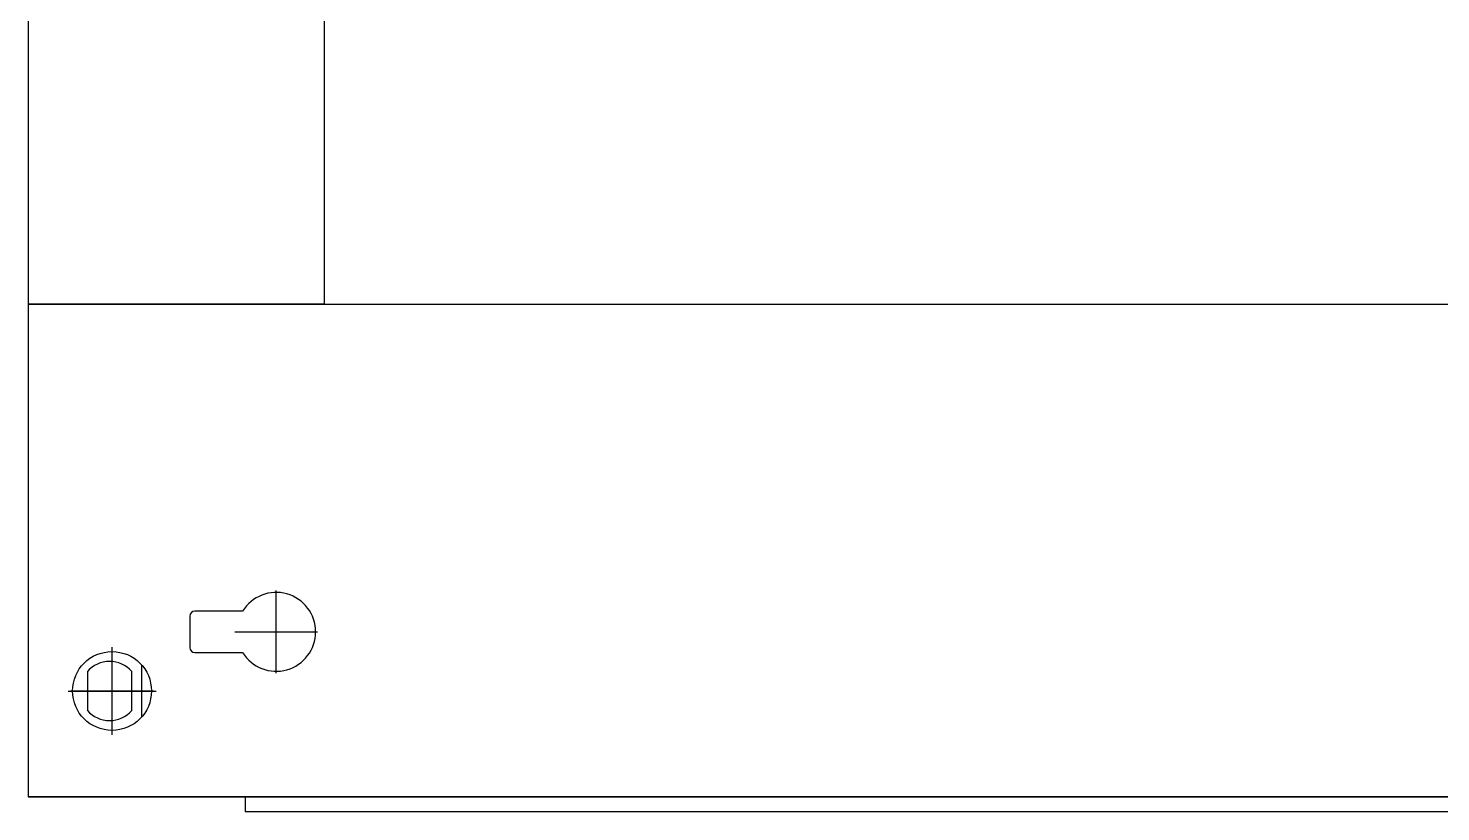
# Model space of a CAD drawing. Header units: millimetres. Extents: x 0 to 69574, y -5 to 41746.
# Drawn here: x 39064.2 to 39350.7, y 30816.4 to 30975.4 of the extents above; entities that cross this region are included whole.
import ezdxf

# ---------------------------------------------------------------- set-up
doc = ezdxf.new("R2010")
doc.units = ezdxf.units.MM
doc.layers.add('! NO PLOT !', color=7, linetype='Continuous', true_color=0xff75dd, plot=False)
doc.layers.add('000-PI-Oprema', color=30, linetype='Continuous', lineweight=5)
doc.layers.add('000-PI-ORMAR', color=2, linetype='Continuous')
doc.layers.add('002-PI-Kabelska kanalica', color=150, linetype='Continuous')

# ---------------------------------------------------------------- blocks, each defined once
blk = doc.blocks.new('8606.000_montažna')
at = {"layer": '! NO PLOT !'}
for p, q in [((50733.69, 36584.52), (50733.69, 36601.32)), ((50726.89, 36597.12), (50717.19, 36597.12)), ((50716.19, 36596.12), (50716.19, 36589.72)), ((50725.29, 36592.92), (50742.09, 36592.92)), ((50700.39, 36572.52), (50700.39, 36589.32)), ((50717.19, 36588.72), (50726.89, 36588.72)), ((50706.39, 36586.21), (50706.39, 36575.63)), ((50695.39, 36584.89), (50695.39, 36576.95)), ((50704.39, 36576.95), (50704.39, 36584.89)), ((50691.99, 36580.92), (50708.79, 36580.92))]:
    blk.add_line(p, q, dxfattribs=at)
blk.add_circle((50700.39, 36580.92), 8, dxfattribs=at)
for centre, radius, start, end in [((50733.69, 36592.92), 8, 211.6682, 148.3318), ((50717.19, 36596.12), 1, 90, 180), ((50717.19, 36589.72), 1, 180, 270), ((50699.89, 36580.92), 6, 41.4096, 138.5904), ((50699.89, 36580.92), 6, 221.4096, 318.5904)]:
    blk.add_arc(centre, radius, start, end, dxfattribs=at)
at = {"layer": '000-PI-ORMAR'}
for p, q in [((50683.39, 38449.42), (50683.39, 36559.42)), ((50727.39, 36559.42), (50683.39, 36559.42)), ((51138.39, 36559.42), (50727.39, 36559.42)), ((50727.39, 36559.42), (50727.39, 36556.42)), ((51138.39, 36556.42), (50727.39, 36556.42))]:
    blk.add_line(p, q, dxfattribs=at)
blk = doc.blocks.new('*U1084')
at = {"layer": '002-PI-Kabelska kanalica'}
for p, q in [((-20, 1420), (40, 1420)), ((-20, -100), (-20, 1420)), ((40, -100), (40, 1420))]:
    blk.add_line(p, q, dxfattribs=at)
blk = doc.blocks.new('*U574')
at = {"layer": '002-PI-Kabelska kanalica'}
for p, q in [((-20, -100), (-20, 791)), ((80, -100), (80, 791)), ((-20, -100), (80, -100))]:
    blk.add_line(p, q, dxfattribs=at)

msp = doc.modelspace()

# ---------------------------------------------------------------- linework, layer by layer
at = {"layer": '! NO PLOT !', "ltscale": 0.25}
msp.add_line((39124.172, 31139.404), (39124.172, 30919.404), dxfattribs=at)
at = {"layer": '! NO PLOT !'}
for p, q in [((39081.172, 30831.979), (39081.172, 30849.829)), ((39072.247, 30840.904), (39090.097, 30840.904))]:
    msp.add_line(p, q, dxfattribs=at)

# ---------------------------------------------------------------- block references
for name, p, rotation in [('*U1084', (39104.172, 32339.404), 180), ('*U574', (39164.172, 30899.404), 270)]:
    msp.add_blockref(name, p, dxfattribs=dict(rotation=rotation))
at = {"layer": '000-PI-Oprema'}
msp.add_blockref('8606.000_montažna', (-11619.223, -5740.014), dxfattribs=at)

doc.saveas('drawing.dxf')
